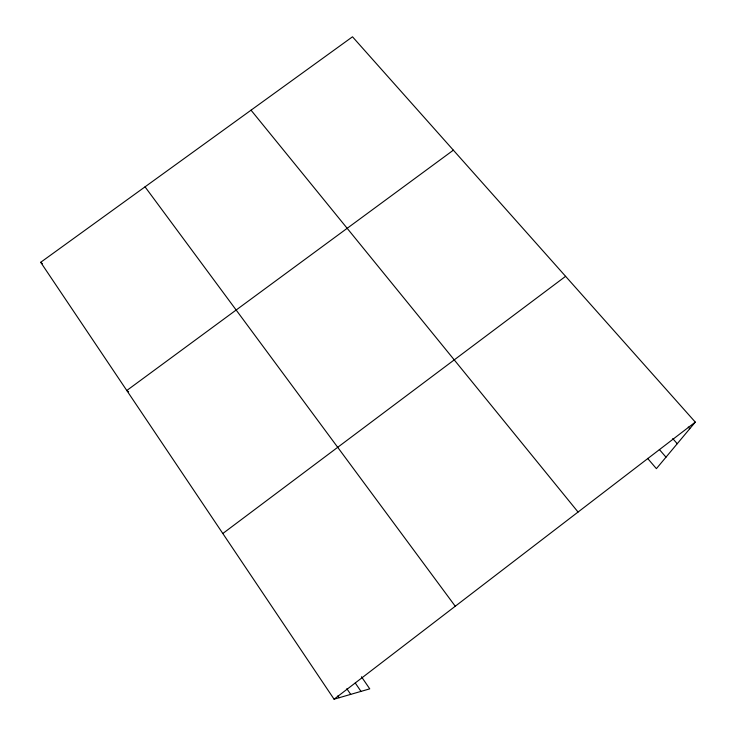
<?xml version="1.0" encoding="UTF-8"?>
<svg xmlns="http://www.w3.org/2000/svg" width="736" height="736" viewBox="0 0 736 736"><rect width="100%" height="100%" fill="white"/><g stroke="black" fill="none" stroke-linecap="round" stroke-linejoin="round"><path stroke-width="1.1" d="M361.459 676.77L369.757 688.85L334.08 699.2L40.701 262.301L352.498 36.8L695.299 422.114L656.402 468.648L647.579 458.362M334.08 699.2L695.299 422.114M222.815 533.508L565.598 276.331M453.358 150.172L126.785 390.503L128.616 391.754M40.701 262.301L42.375 263.7M688.27 427.027L689.77 428.729M672.75 438.582L677.24 443.716M659.346 449.494L665.997 457.166M251.04 110.179L578.064 512.044M145.038 186.843L455.262 606.243M355.267 682.999L360.999 691.398M346.84 688.712L350.686 694.379M337.898 695.833L339.176 697.719"/></g></svg>
